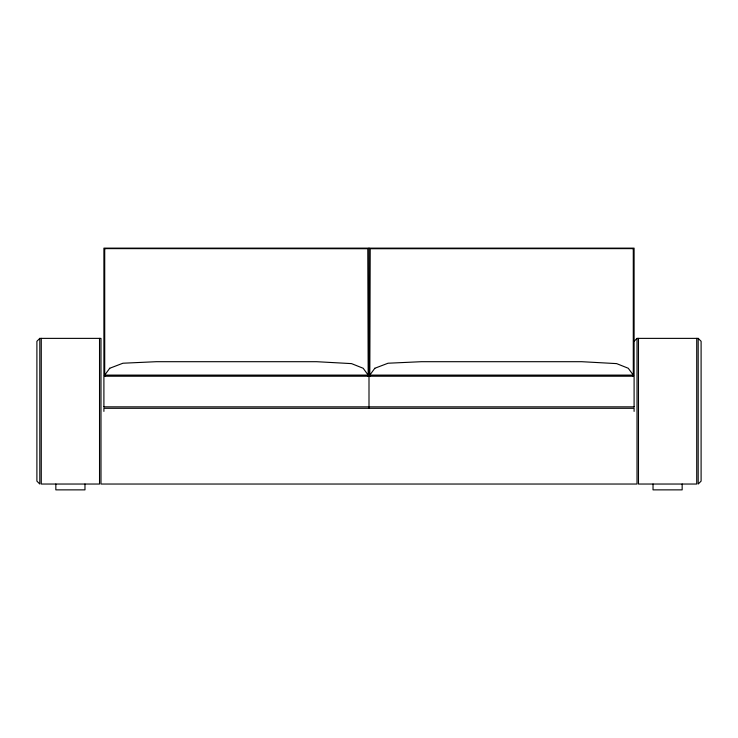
<?xml version="1.0" encoding="UTF-8"?>
<svg xmlns="http://www.w3.org/2000/svg" width="738" height="738" viewBox="0 0 738 738"><rect width="100%" height="100%" fill="white"/><g stroke="black" fill="none" stroke-linecap="round" stroke-linejoin="round"><path stroke-width="1.11" d="M39.815 338.373L36.9 341.288L36.9 481.121L39.815 484.036L39.815 338.373L100.986 338.373L100.986 484.036L637.014 484.036L637.014 338.373L698.185 338.373L701.1 341.288L701.1 481.121L698.185 484.036L698.185 338.373M634.099 341.288L637.014 338.373M103.901 406.85L634.099 406.85M696.727 338.373L696.727 484.036L638.471 484.036L638.471 338.373M682.161 484.036L682.161 489.866L653.029 489.866L653.029 484.036M634.099 375.541L634.099 248.134L103.901 248.134L103.901 375.541M634.099 407.025L634.099 376.214L103.901 376.214L103.901 407.025M634.099 411.398L634.099 408.298L103.901 408.298L103.901 411.398M633.287 376.509L633.287 249.407L632.484 248.623L370.208 248.724L369.812 376.509M369 248.134L369 375.467M369 376.214L369 408.298M368.188 376.509L367.792 248.724L105.516 248.623L104.713 249.407L104.713 376.509M99.529 338.373L99.529 484.036L41.273 484.036L41.273 338.373M84.971 484.036L84.971 489.866L55.839 489.866L55.839 484.036M109.731 368.262L104.713 375.107L368.188 375.107L363.17 368.262L351.519 363.613L316.565 361.694L156.336 361.694L122.942 363.225L109.731 368.262M374.83 368.262L369.812 375.107L633.287 375.107L628.269 368.262L616.617 363.613L581.664 361.694L421.435 361.694L388.04 363.225L374.83 368.262"/></g></svg>
